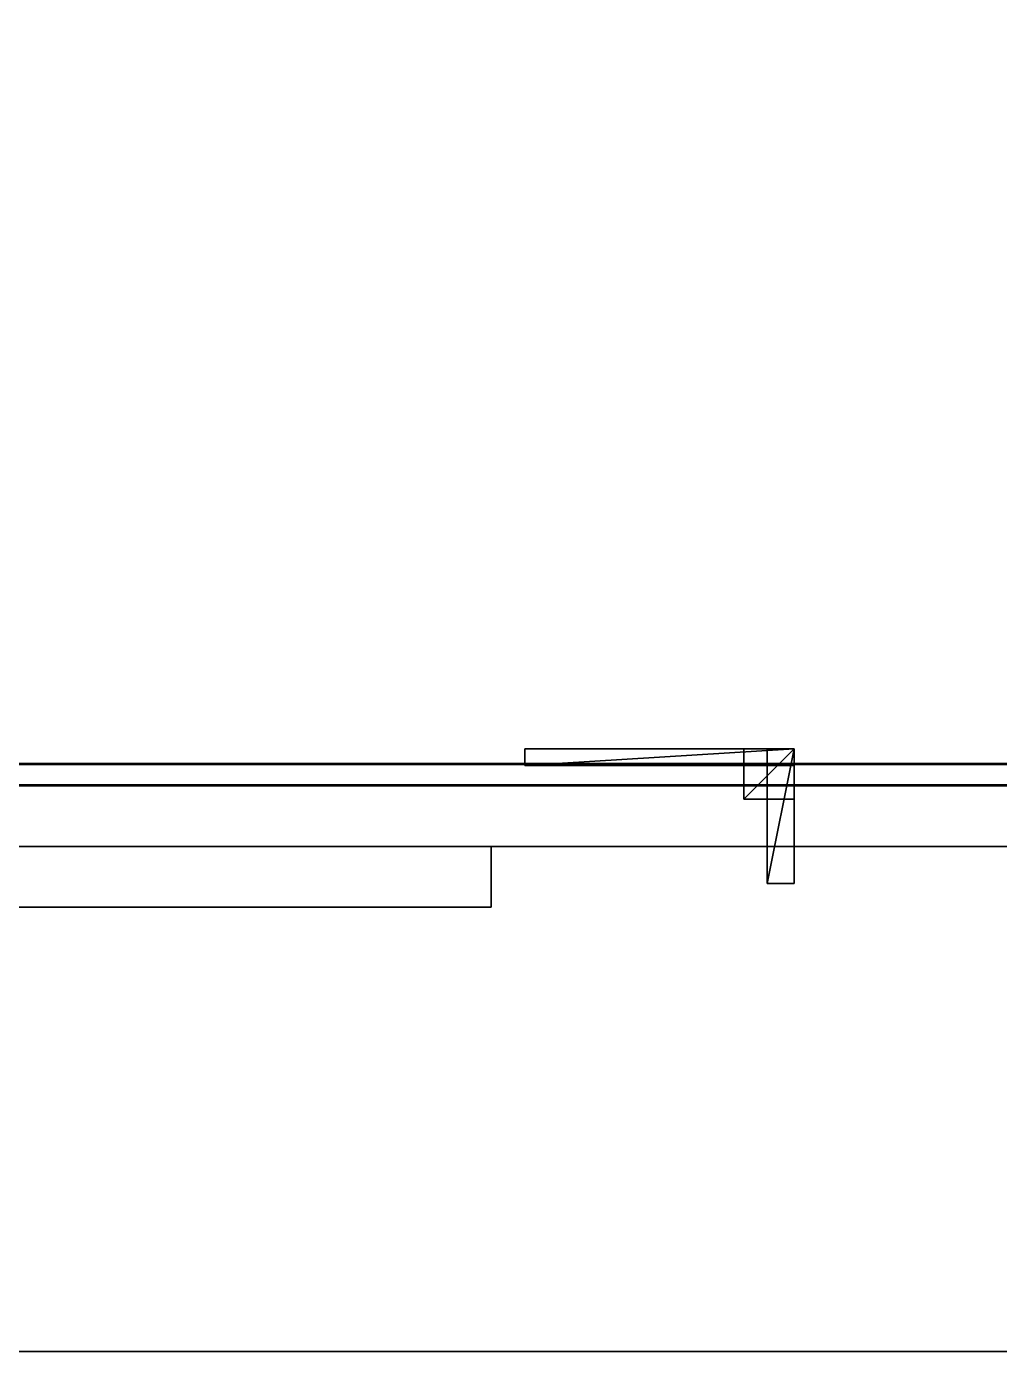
# Model space of a CAD drawing. Extents: x 0 to 4068, y -4475 to 0.
# Drawn here: x 1462 to 1751, y -4475 to -4081.5 of the extents above; entities that cross this region are included whole.
import ezdxf

# ---------------------------------------------------------------- set-up
doc = ezdxf.new("R2010")
doc.units = 0
for name, color, linetype in [('LAYER0', 7, 'CONTINUOUS'), ('LAYER152', 7, 'CONTINUOUS'), ('LAYER153', 7, 'CONTINUOUS'), ('LAYER154', 7, 'CONTINUOUS'), ('LAYER155', 7, 'CONTINUOUS'), ('LAYER166', 2, 'CONTINUOUS'), ('LAYER167', 7, 'CONTINUOUS'), ('LAYER168', 253, 'CONTINUOUS'), ('LAYER169', 253, 'CONTINUOUS'), ('LAYER170', 253, 'CONTINUOUS'), ('LAYER171', 253, 'CONTINUOUS'), ('LAYER172', 253, 'CONTINUOUS'), ('LAYER173', 253, 'CONTINUOUS'), ('LAYER182', 7, 'CONTINUOUS'), ('LAYER309', 7, 'CONTINUOUS'), ('LAYER320', 7, 'CONTINUOUS'), ('LAYER322', 7, 'CONTINUOUS'), ('LAYER323', 2, 'CONTINUOUS'), ('LAYER324', 7, 'CONTINUOUS'), ('LAYER325', 253, 'CONTINUOUS'), ('LAYER326', 253, 'CONTINUOUS'), ('LAYER327', 253, 'CONTINUOUS'), ('LAYER328', 253, 'CONTINUOUS'), ('LAYER329', 253, 'CONTINUOUS'), ('LAYER330', 253, 'CONTINUOUS'), ('LAYER339', 7, 'CONTINUOUS'), ('LAYER354', 45, 'CONTINUOUS'), ('LAYER356', 45, 'CONTINUOUS'), ('LAYER360', 45, 'CONTINUOUS'), ('LAYER4', 7, 'CONTINUOUS'), ('LAYER747', 7, 'CONTINUOUS')]:
    doc.layers.add(name, color=color, linetype=linetype)

msp = doc.modelspace()

# ---------------------------------------------------------------- linework, layer by layer
at = {"layer": 'LAYER0', "invisible_edges": 1}
for points in [[(4068, 0), (0, -4475), (0, 0), (4068, 0)], [(4068, -4475, 5), (0, 0, 5), (0, -4475, 5), (4068, -4475, 5)], [(0, 0, 5), (4068, -4475, 5), (4068, 0, 5), (0, 0, 5)], [(0, -4475), (4068, 0), (4068, -4475), (0, -4475)], [(4068, -4475, 5), (0, -4475), (4068, -4475), (4068, -4475, 5)], [(0, -4475), (4068, -4475, 5), (0, -4475, 5), (0, -4475)]]:
    msp.add_3dface(points, dxfattribs=at)
at = {"layer": 'LAYER152', "invisible_edges": 1}
for points in [[(1197, -4307, 2226), (2103, -4325, 2226), (1197, -4325, 2226), (1197, -4307, 2226)], [(2103, -4325, 2226), (1197, -4307, 2226), (2103, -4307, 2226), (2103, -4325, 2226)], [(2103, -4307, 2346), (1197, -4325, 2346), (2103, -4325, 2346), (2103, -4307, 2346)], [(1197, -4325, 2346), (2103, -4307, 2346), (1197, -4307, 2346), (1197, -4325, 2346)], [(1197, -4307, 2226), (2103, -4307, 2346), (2103, -4307, 2226), (1197, -4307, 2226)], [(2103, -4307, 2346), (1197, -4307, 2226), (1197, -4307, 2346), (2103, -4307, 2346)], [(1197, -4325, 2346), (2103, -4325, 2226), (2103, -4325, 2346), (1197, -4325, 2346)], [(2103, -4325, 2226), (1197, -4325, 2346), (1197, -4325, 2226), (2103, -4325, 2226)]]:
    msp.add_3dface(points, dxfattribs=at)
at = {"layer": 'LAYER153', "invisible_edges": 1}
for points in [[(2103, -4325, 2364), (1197, -3925, 2364), (1197, -4325, 2364), (2103, -4325, 2364)], [(1197, -3925, 2364), (2103, -4325, 2364), (2103, -3925, 2364), (1197, -3925, 2364)], [(2103, -3925, 2346), (1197, -4325, 2346), (1197, -3925, 2346), (2103, -3925, 2346)], [(1197, -4325, 2346), (2103, -3925, 2346), (2103, -4325, 2346), (1197, -4325, 2346)], [(1197, -4325, 2346), (2103, -4325, 2364), (1197, -4325, 2364), (1197, -4325, 2346)], [(2103, -4325, 2364), (1197, -4325, 2346), (2103, -4325, 2346), (2103, -4325, 2364)]]:
    msp.add_3dface(points, dxfattribs=at)
at = {"layer": 'LAYER154', "invisible_edges": 1}
for points in [[(1197, -4325, 1706), (2103, -3925, 1706), (2103, -4325, 1706), (1197, -4325, 1706)], [(2103, -3925, 1706), (1197, -4325, 1706), (1197, -3925, 1706), (2103, -3925, 1706)], [(1197, -3925, 1724), (2103, -4325, 1724), (2103, -3925, 1724), (1197, -3925, 1724)], [(2103, -4325, 1724), (1197, -3925, 1724), (1197, -4325, 1724), (2103, -4325, 1724)], [(2103, -4325, 1724), (1197, -4325, 1706), (2103, -4325, 1706), (2103, -4325, 1724)], [(1197, -4325, 1706), (2103, -4325, 1724), (1197, -4325, 1724), (1197, -4325, 1706)]]:
    msp.add_3dface(points, dxfattribs=at)
at = {"layer": 'LAYER155', "invisible_edges": 1}
for points in [[(2107, -4300.7, 2350), (1193, -4306.7, 2350), (2107, -4306.7, 2350), (2107, -4300.7, 2350)], [(1193, -4306.7, 2350), (2107, -4300.7, 2350), (1193, -4300.7, 2350), (1193, -4306.7, 2350)], [(1193, -4300.7, 1720), (2107, -4306.7, 1720), (1193, -4306.7, 1720), (1193, -4300.7, 1720)], [(2107, -4306.7, 1720), (1193, -4300.7, 1720), (2107, -4300.7, 1720), (2107, -4306.7, 1720)], [(2107, -4300.7, 2350), (1193, -4300.7, 1720), (1193, -4300.7, 2350), (2107, -4300.7, 2350)], [(1193, -4300.7, 1720), (2107, -4300.7, 2350), (2107, -4300.7, 1720), (1193, -4300.7, 1720)], [(2107, -4306.7, 1720), (1193, -4306.7, 2350), (1193, -4306.7, 1720), (2107, -4306.7, 1720)], [(1193, -4306.7, 2350), (2107, -4306.7, 1720), (2107, -4306.7, 2350), (1193, -4306.7, 2350)]]:
    msp.add_3dface(points, dxfattribs=at)
at = {"layer": 'LAYER166'}
for points in [[(1610, -4296, 2300), (1610, -4301, 2300), (1610, -4296, 2323), (1610, -4296, 2300)], [(1610, -4296, 2323), (1610, -4301, 2300), (1610, -4301, 2323), (1610, -4296, 2323)], [(1610, -4296, 2323), (1610, -4301, 2323), (1690, -4296, 2323), (1610, -4296, 2323)], [(1690, -4296, 2323), (1610, -4301, 2323), (1690, -4301, 2323), (1690, -4296, 2323)], [(1610, -4296, 2323), (1690, -4296, 2323), (1610, -4296, 2300), (1610, -4296, 2323)], [(1610, -4296, 2300), (1690, -4296, 2323), (1690, -4296, 2300), (1610, -4296, 2300)], [(1610, -4296, 2300), (1690, -4296, 2300), (1610, -4301, 2300), (1610, -4296, 2300)], [(1610, -4301, 2300), (1690, -4296, 2300), (1690, -4301, 2300), (1610, -4301, 2300)], [(1690, -4296, 2323), (1690, -4301, 2323), (1690, -4296, 2300), (1690, -4296, 2323)], [(1690, -4296, 2300), (1690, -4301, 2323), (1690, -4301, 2300), (1690, -4296, 2300)], [(1610, -4301, 2300), (1690, -4301, 2300), (1610, -4301, 2323), (1610, -4301, 2300)], [(1610, -4301, 2323), (1690, -4301, 2300), (1690, -4301, 2323), (1610, -4301, 2323)]]:
    msp.add_3dface(points, dxfattribs=at)
at = {"layer": 'LAYER167', "invisible_edges": 1}
for points in [[(1690, -4296, 2300), (1610, -4296, 2323), (1690, -4296, 2323), (1690, -4296, 2300)], [(1610, -4296, 2323), (1690, -4296, 2300), (1610, -4296, 2300), (1610, -4296, 2323)], [(1690, -4301, 2323), (1610, -4296, 2323), (1610, -4301, 2323), (1690, -4301, 2323)], [(1610, -4296, 2323), (1690, -4301, 2323), (1690, -4296, 2323), (1610, -4296, 2323)], [(1610, -4301, 2300), (1610, -4296, 2323), (1610, -4296, 2300), (1610, -4301, 2300)], [(1610, -4296, 2323), (1610, -4301, 2300), (1610, -4301, 2323), (1610, -4296, 2323)], [(1690, -4296, 2300), (1610, -4301, 2300), (1610, -4296, 2300), (1690, -4296, 2300)], [(1610, -4301, 2300), (1690, -4296, 2300), (1690, -4301, 2300), (1610, -4301, 2300)], [(1690, -4301, 2323), (1690, -4296, 2300), (1690, -4296, 2323), (1690, -4301, 2323)], [(1690, -4296, 2300), (1690, -4301, 2323), (1690, -4301, 2300), (1690, -4296, 2300)], [(1610, -4301, 2300), (1690, -4301, 2323), (1610, -4301, 2323), (1610, -4301, 2300)], [(1690, -4301, 2323), (1610, -4301, 2300), (1690, -4301, 2300), (1690, -4301, 2323)]]:
    msp.add_3dface(points, dxfattribs=at)
at = {"layer": 'LAYER168'}
for points in [[(1675, -4296, 2308), (1675, -4311, 2308), (1675, -4296, 2323), (1675, -4296, 2308)], [(1675, -4296, 2323), (1675, -4311, 2308), (1675, -4311, 2323), (1675, -4296, 2323)], [(1675, -4296, 2323), (1675, -4311, 2323), (1690, -4296, 2323), (1675, -4296, 2323)], [(1690, -4296, 2323), (1675, -4311, 2323), (1690, -4311, 2323), (1690, -4296, 2323)], [(1675, -4296, 2323), (1690, -4296, 2323), (1675, -4296, 2308), (1675, -4296, 2323)], [(1675, -4296, 2308), (1690, -4296, 2323), (1690, -4296, 2308), (1675, -4296, 2308)], [(1675, -4296, 2308), (1690, -4296, 2308), (1675, -4311, 2308), (1675, -4296, 2308)], [(1675, -4311, 2308), (1690, -4296, 2308), (1690, -4311, 2308), (1675, -4311, 2308)], [(1690, -4296, 2323), (1690, -4311, 2323), (1690, -4296, 2308), (1690, -4296, 2323)], [(1690, -4296, 2308), (1690, -4311, 2323), (1690, -4311, 2308), (1690, -4296, 2308)], [(1675, -4311, 2308), (1690, -4311, 2308), (1675, -4311, 2323), (1675, -4311, 2308)], [(1675, -4311, 2323), (1690, -4311, 2308), (1690, -4311, 2323), (1675, -4311, 2323)]]:
    msp.add_3dface(points, dxfattribs=at)
at = {"layer": 'LAYER169'}
for points in [[(1675, -4296, 2308), (1675, -4311, 2308), (1675, -4296, 2323), (1675, -4296, 2308)], [(1675, -4296, 2323), (1675, -4311, 2308), (1675, -4311, 2323), (1675, -4296, 2323)], [(1675, -4296, 2323), (1675, -4311, 2323), (1690, -4296, 2323), (1675, -4296, 2323)], [(1690, -4296, 2323), (1675, -4311, 2323), (1690, -4311, 2323), (1690, -4296, 2323)], [(1675, -4296, 2323), (1690, -4296, 2323), (1675, -4296, 2308), (1675, -4296, 2323)], [(1675, -4296, 2308), (1690, -4296, 2323), (1690, -4296, 2308), (1675, -4296, 2308)], [(1675, -4296, 2308), (1690, -4296, 2308), (1675, -4311, 2308), (1675, -4296, 2308)], [(1675, -4311, 2308), (1690, -4296, 2308), (1690, -4311, 2308), (1675, -4311, 2308)], [(1690, -4296, 2323), (1690, -4311, 2323), (1690, -4296, 2308), (1690, -4296, 2323)], [(1690, -4296, 2308), (1690, -4311, 2323), (1690, -4311, 2308), (1690, -4296, 2308)], [(1675, -4311, 2308), (1690, -4311, 2308), (1675, -4311, 2323), (1675, -4311, 2308)], [(1675, -4311, 2323), (1690, -4311, 2308), (1690, -4311, 2323), (1675, -4311, 2323)]]:
    msp.add_3dface(points, dxfattribs=at)
at = {"layer": 'LAYER170'}
for points in [[(1675, -4296, 2308), (1675, -4311, 2308), (1675, -4296, 2323), (1675, -4296, 2308)], [(1675, -4296, 2323), (1675, -4311, 2308), (1675, -4311, 2323), (1675, -4296, 2323)], [(1675, -4296, 2323), (1675, -4311, 2323), (1690, -4296, 2323), (1675, -4296, 2323)], [(1690, -4296, 2323), (1675, -4311, 2323), (1690, -4311, 2323), (1690, -4296, 2323)], [(1675, -4296, 2323), (1690, -4296, 2323), (1675, -4296, 2308), (1675, -4296, 2323)], [(1675, -4296, 2308), (1690, -4296, 2323), (1690, -4296, 2308), (1675, -4296, 2308)], [(1675, -4296, 2308), (1690, -4296, 2308), (1675, -4311, 2308), (1675, -4296, 2308)], [(1675, -4311, 2308), (1690, -4296, 2308), (1690, -4311, 2308), (1675, -4311, 2308)], [(1690, -4296, 2323), (1690, -4311, 2323), (1690, -4296, 2308), (1690, -4296, 2323)], [(1690, -4296, 2308), (1690, -4311, 2323), (1690, -4311, 2308), (1690, -4296, 2308)], [(1675, -4311, 2308), (1690, -4311, 2308), (1675, -4311, 2323), (1675, -4311, 2308)], [(1675, -4311, 2323), (1690, -4311, 2308), (1690, -4311, 2323), (1675, -4311, 2323)]]:
    msp.add_3dface(points, dxfattribs=at)
at = {"layer": 'LAYER171'}
for points in [[(1675, -4296, 2308), (1675, -4311, 2308), (1675, -4296, 2323), (1675, -4296, 2308)], [(1675, -4296, 2323), (1675, -4311, 2308), (1675, -4311, 2323), (1675, -4296, 2323)], [(1675, -4296, 2323), (1675, -4311, 2323), (1690, -4296, 2323), (1675, -4296, 2323)], [(1690, -4296, 2323), (1675, -4311, 2323), (1690, -4311, 2323), (1690, -4296, 2323)], [(1675, -4296, 2323), (1690, -4296, 2323), (1675, -4296, 2308), (1675, -4296, 2323)], [(1675, -4296, 2308), (1690, -4296, 2323), (1690, -4296, 2308), (1675, -4296, 2308)], [(1675, -4296, 2308), (1690, -4296, 2308), (1675, -4311, 2308), (1675, -4296, 2308)], [(1675, -4311, 2308), (1690, -4296, 2308), (1690, -4311, 2308), (1675, -4311, 2308)], [(1690, -4296, 2323), (1690, -4311, 2323), (1690, -4296, 2308), (1690, -4296, 2323)], [(1690, -4296, 2308), (1690, -4311, 2323), (1690, -4311, 2308), (1690, -4296, 2308)], [(1675, -4311, 2308), (1690, -4311, 2308), (1675, -4311, 2323), (1675, -4311, 2308)], [(1675, -4311, 2323), (1690, -4311, 2308), (1690, -4311, 2323), (1675, -4311, 2323)]]:
    msp.add_3dface(points, dxfattribs=at)
at = {"layer": 'LAYER172'}
for points in [[(1682, -4296, 2315), (1682, -4336, 2315), (1682, -4296, 2323), (1682, -4296, 2315)], [(1682, -4296, 2323), (1682, -4336, 2315), (1682, -4336, 2323), (1682, -4296, 2323)], [(1682, -4296, 2323), (1682, -4336, 2323), (1690, -4296, 2323), (1682, -4296, 2323)], [(1690, -4296, 2323), (1682, -4336, 2323), (1690, -4336, 2323), (1690, -4296, 2323)], [(1682, -4296, 2323), (1690, -4296, 2323), (1682, -4296, 2315), (1682, -4296, 2323)], [(1682, -4296, 2315), (1690, -4296, 2323), (1690, -4296, 2315), (1682, -4296, 2315)], [(1682, -4296, 2315), (1690, -4296, 2315), (1682, -4336, 2315), (1682, -4296, 2315)], [(1682, -4336, 2315), (1690, -4296, 2315), (1690, -4336, 2315), (1682, -4336, 2315)], [(1690, -4296, 2323), (1690, -4336, 2323), (1690, -4296, 2315), (1690, -4296, 2323)], [(1690, -4296, 2315), (1690, -4336, 2323), (1690, -4336, 2315), (1690, -4296, 2315)], [(1682, -4336, 2315), (1690, -4336, 2315), (1682, -4336, 2323), (1682, -4336, 2315)], [(1682, -4336, 2323), (1690, -4336, 2315), (1690, -4336, 2323), (1682, -4336, 2323)]]:
    msp.add_3dface(points, dxfattribs=at)
at = {"layer": 'LAYER173'}
for points in [[(1610, -4296, 2307), (1610, -4301, 2307), (1610, -4296, 2323), (1610, -4296, 2307)], [(1610, -4296, 2323), (1610, -4301, 2307), (1610, -4301, 2323), (1610, -4296, 2323)], [(1610, -4296, 2323), (1610, -4301, 2323), (1690, -4296, 2323), (1610, -4296, 2323)], [(1690, -4296, 2323), (1610, -4301, 2323), (1690, -4301, 2323), (1690, -4296, 2323)], [(1610, -4296, 2323), (1690, -4296, 2323), (1610, -4296, 2307), (1610, -4296, 2323)], [(1610, -4296, 2307), (1690, -4296, 2323), (1690, -4296, 2307), (1610, -4296, 2307)], [(1610, -4296, 2307), (1690, -4296, 2307), (1610, -4301, 2307), (1610, -4296, 2307)], [(1610, -4301, 2307), (1690, -4296, 2307), (1690, -4301, 2307), (1610, -4301, 2307)], [(1690, -4296, 2323), (1690, -4301, 2323), (1690, -4296, 2307), (1690, -4296, 2323)], [(1690, -4296, 2307), (1690, -4301, 2323), (1690, -4301, 2307), (1690, -4296, 2307)], [(1610, -4301, 2307), (1690, -4301, 2307), (1610, -4301, 2323), (1610, -4301, 2307)], [(1610, -4301, 2323), (1690, -4301, 2307), (1690, -4301, 2323), (1610, -4301, 2323)]]:
    msp.add_3dface(points, dxfattribs=at)
at = {"layer": 'LAYER182', "invisible_edges": 1}
for points in [[(1197, -4300.4, 2026), (2103, -3945, 2026), (2103, -4300.4, 2026), (1197, -4300.4, 2026)], [(2103, -3945, 2026), (1197, -4300.4, 2026), (1197, -3945, 2026), (2103, -3945, 2026)], [(1197, -3945, 2044), (2103, -4300.4, 2044), (2103, -3945, 2044), (1197, -3945, 2044)], [(2103, -4300.4, 2044), (1197, -3945, 2044), (1197, -4300.4, 2044), (2103, -4300.4, 2044)], [(2103, -4300.4, 2044), (1197, -4300.4, 2026), (2103, -4300.4, 2026), (2103, -4300.4, 2044)], [(1197, -4300.4, 2026), (2103, -4300.4, 2044), (1197, -4300.4, 2044), (1197, -4300.4, 2026)]]:
    msp.add_3dface(points, dxfattribs=at)
at = {"layer": 'LAYER309', "invisible_edges": 1}
for points in [[(1197, -4325, 156), (2103, -3925, 156), (2103, -4325, 156), (1197, -4325, 156)], [(2103, -3925, 156), (1197, -4325, 156), (1197, -3925, 156), (2103, -3925, 156)], [(1197, -3925, 174), (2103, -4325, 174), (2103, -3925, 174), (1197, -3925, 174)], [(2103, -4325, 174), (1197, -3925, 174), (1197, -4325, 174), (2103, -4325, 174)], [(2103, -4325, 174), (1197, -4325, 156), (2103, -4325, 156), (2103, -4325, 174)], [(1197, -4325, 156), (2103, -4325, 174), (1197, -4325, 174), (1197, -4325, 156)]]:
    msp.add_3dface(points, dxfattribs=at)
at = {"layer": 'LAYER320', "invisible_edges": 1}
for points in [[(2107, -4300.7, 879.5), (1193, -4306.7, 879.5), (2107, -4306.7, 879.5), (2107, -4300.7, 879.5)], [(1193, -4306.7, 879.5), (2107, -4300.7, 879.5), (1193, -4300.7, 879.5), (1193, -4306.7, 879.5)], [(1193, -4300.7, 170), (2107, -4306.7, 170), (1193, -4306.7, 170), (1193, -4300.7, 170)], [(2107, -4306.7, 170), (1193, -4300.7, 170), (2107, -4300.7, 170), (2107, -4306.7, 170)], [(2107, -4300.7, 879.5), (1193, -4300.7, 170), (1193, -4300.7, 879.5), (2107, -4300.7, 879.5)], [(1193, -4300.7, 170), (2107, -4300.7, 879.5), (2107, -4300.7, 170), (1193, -4300.7, 170)], [(2107, -4306.7, 170), (1193, -4306.7, 879.5), (1193, -4306.7, 170), (2107, -4306.7, 170)], [(1193, -4306.7, 879.5), (2107, -4306.7, 170), (2107, -4306.7, 879.5), (1193, -4306.7, 879.5)]]:
    msp.add_3dface(points, dxfattribs=at)
at = {"layer": 'LAYER322', "invisible_edges": 1}
for points in [[(2103, -4307, 879.5), (1197, -4325, 879.5), (2103, -4325, 879.5), (2103, -4307, 879.5)], [(1197, -4325, 879.5), (2103, -4307, 879.5), (1197, -4307, 879.5), (1197, -4325, 879.5)], [(1197, -4307, 759.5), (2103, -4325, 759.5), (1197, -4325, 759.5), (1197, -4307, 759.5)], [(2103, -4325, 759.5), (1197, -4307, 759.5), (2103, -4307, 759.5), (2103, -4325, 759.5)], [(2103, -4307, 879.5), (1197, -4307, 759.5), (1197, -4307, 879.5), (2103, -4307, 879.5)], [(1197, -4307, 759.5), (2103, -4307, 879.5), (2103, -4307, 759.5), (1197, -4307, 759.5)], [(2103, -4325, 759.5), (1197, -4325, 879.5), (1197, -4325, 759.5), (2103, -4325, 759.5)], [(1197, -4325, 879.5), (2103, -4325, 759.5), (2103, -4325, 879.5), (1197, -4325, 879.5)]]:
    msp.add_3dface(points, dxfattribs=at)
at = {"layer": 'LAYER323'}
for points in [[(1610, -4296, 816), (1610, -4301, 816), (1610, -4296, 839), (1610, -4296, 816)], [(1610, -4296, 839), (1610, -4301, 816), (1610, -4301, 839), (1610, -4296, 839)], [(1610, -4296, 839), (1610, -4301, 839), (1690, -4296, 839), (1610, -4296, 839)], [(1690, -4296, 839), (1610, -4301, 839), (1690, -4301, 839), (1690, -4296, 839)], [(1610, -4296, 839), (1690, -4296, 839), (1610, -4296, 816), (1610, -4296, 839)], [(1610, -4296, 816), (1690, -4296, 839), (1690, -4296, 816), (1610, -4296, 816)], [(1610, -4296, 816), (1690, -4296, 816), (1610, -4301, 816), (1610, -4296, 816)], [(1610, -4301, 816), (1690, -4296, 816), (1690, -4301, 816), (1610, -4301, 816)], [(1690, -4296, 839), (1690, -4301, 839), (1690, -4296, 816), (1690, -4296, 839)], [(1690, -4296, 816), (1690, -4301, 839), (1690, -4301, 816), (1690, -4296, 816)], [(1610, -4301, 816), (1690, -4301, 816), (1610, -4301, 839), (1610, -4301, 816)], [(1610, -4301, 839), (1690, -4301, 816), (1690, -4301, 839), (1610, -4301, 839)]]:
    msp.add_3dface(points, dxfattribs=at)
at = {"layer": 'LAYER324', "invisible_edges": 1}
for points in [[(1690, -4296, 816), (1610, -4296, 839), (1690, -4296, 839), (1690, -4296, 816)], [(1610, -4296, 839), (1690, -4296, 816), (1610, -4296, 816), (1610, -4296, 839)], [(1690, -4301, 839), (1610, -4296, 839), (1610, -4301, 839), (1690, -4301, 839)], [(1610, -4296, 839), (1690, -4301, 839), (1690, -4296, 839), (1610, -4296, 839)], [(1610, -4301, 816), (1610, -4296, 839), (1610, -4296, 816), (1610, -4301, 816)], [(1610, -4296, 839), (1610, -4301, 816), (1610, -4301, 839), (1610, -4296, 839)], [(1690, -4296, 816), (1610, -4301, 816), (1610, -4296, 816), (1690, -4296, 816)], [(1610, -4301, 816), (1690, -4296, 816), (1690, -4301, 816), (1610, -4301, 816)], [(1690, -4301, 839), (1690, -4296, 816), (1690, -4296, 839), (1690, -4301, 839)], [(1690, -4296, 816), (1690, -4301, 839), (1690, -4301, 816), (1690, -4296, 816)], [(1610, -4301, 816), (1690, -4301, 839), (1610, -4301, 839), (1610, -4301, 816)], [(1690, -4301, 839), (1610, -4301, 816), (1690, -4301, 816), (1690, -4301, 839)]]:
    msp.add_3dface(points, dxfattribs=at)
at = {"layer": 'LAYER325'}
for points in [[(1675, -4296, 824), (1675, -4311, 824), (1675, -4296, 839), (1675, -4296, 824)], [(1675, -4296, 839), (1675, -4311, 824), (1675, -4311, 839), (1675, -4296, 839)], [(1675, -4296, 839), (1675, -4311, 839), (1690, -4296, 839), (1675, -4296, 839)], [(1690, -4296, 839), (1675, -4311, 839), (1690, -4311, 839), (1690, -4296, 839)], [(1675, -4296, 839), (1690, -4296, 839), (1675, -4296, 824), (1675, -4296, 839)], [(1675, -4296, 824), (1690, -4296, 839), (1690, -4296, 824), (1675, -4296, 824)], [(1675, -4296, 824), (1690, -4296, 824), (1675, -4311, 824), (1675, -4296, 824)], [(1675, -4311, 824), (1690, -4296, 824), (1690, -4311, 824), (1675, -4311, 824)], [(1690, -4296, 839), (1690, -4311, 839), (1690, -4296, 824), (1690, -4296, 839)], [(1690, -4296, 824), (1690, -4311, 839), (1690, -4311, 824), (1690, -4296, 824)], [(1675, -4311, 824), (1690, -4311, 824), (1675, -4311, 839), (1675, -4311, 824)], [(1675, -4311, 839), (1690, -4311, 824), (1690, -4311, 839), (1675, -4311, 839)]]:
    msp.add_3dface(points, dxfattribs=at)
at = {"layer": 'LAYER326'}
for points in [[(1675, -4296, 824), (1675, -4311, 824), (1675, -4296, 839), (1675, -4296, 824)], [(1675, -4296, 839), (1675, -4311, 824), (1675, -4311, 839), (1675, -4296, 839)], [(1675, -4296, 839), (1675, -4311, 839), (1690, -4296, 839), (1675, -4296, 839)], [(1690, -4296, 839), (1675, -4311, 839), (1690, -4311, 839), (1690, -4296, 839)], [(1675, -4296, 839), (1690, -4296, 839), (1675, -4296, 824), (1675, -4296, 839)], [(1675, -4296, 824), (1690, -4296, 839), (1690, -4296, 824), (1675, -4296, 824)], [(1675, -4296, 824), (1690, -4296, 824), (1675, -4311, 824), (1675, -4296, 824)], [(1675, -4311, 824), (1690, -4296, 824), (1690, -4311, 824), (1675, -4311, 824)], [(1690, -4296, 839), (1690, -4311, 839), (1690, -4296, 824), (1690, -4296, 839)], [(1690, -4296, 824), (1690, -4311, 839), (1690, -4311, 824), (1690, -4296, 824)], [(1675, -4311, 824), (1690, -4311, 824), (1675, -4311, 839), (1675, -4311, 824)], [(1675, -4311, 839), (1690, -4311, 824), (1690, -4311, 839), (1675, -4311, 839)]]:
    msp.add_3dface(points, dxfattribs=at)
at = {"layer": 'LAYER327'}
for points in [[(1675, -4296, 824), (1675, -4311, 824), (1675, -4296, 839), (1675, -4296, 824)], [(1675, -4296, 839), (1675, -4311, 824), (1675, -4311, 839), (1675, -4296, 839)], [(1675, -4296, 839), (1675, -4311, 839), (1690, -4296, 839), (1675, -4296, 839)], [(1690, -4296, 839), (1675, -4311, 839), (1690, -4311, 839), (1690, -4296, 839)], [(1675, -4296, 839), (1690, -4296, 839), (1675, -4296, 824), (1675, -4296, 839)], [(1675, -4296, 824), (1690, -4296, 839), (1690, -4296, 824), (1675, -4296, 824)], [(1675, -4296, 824), (1690, -4296, 824), (1675, -4311, 824), (1675, -4296, 824)], [(1675, -4311, 824), (1690, -4296, 824), (1690, -4311, 824), (1675, -4311, 824)], [(1690, -4296, 839), (1690, -4311, 839), (1690, -4296, 824), (1690, -4296, 839)], [(1690, -4296, 824), (1690, -4311, 839), (1690, -4311, 824), (1690, -4296, 824)], [(1675, -4311, 824), (1690, -4311, 824), (1675, -4311, 839), (1675, -4311, 824)], [(1675, -4311, 839), (1690, -4311, 824), (1690, -4311, 839), (1675, -4311, 839)]]:
    msp.add_3dface(points, dxfattribs=at)
at = {"layer": 'LAYER328'}
for points in [[(1675, -4296, 824), (1675, -4311, 824), (1675, -4296, 839), (1675, -4296, 824)], [(1675, -4296, 839), (1675, -4311, 824), (1675, -4311, 839), (1675, -4296, 839)], [(1675, -4296, 839), (1675, -4311, 839), (1690, -4296, 839), (1675, -4296, 839)], [(1690, -4296, 839), (1675, -4311, 839), (1690, -4311, 839), (1690, -4296, 839)], [(1675, -4296, 839), (1690, -4296, 839), (1675, -4296, 824), (1675, -4296, 839)], [(1675, -4296, 824), (1690, -4296, 839), (1690, -4296, 824), (1675, -4296, 824)], [(1675, -4296, 824), (1690, -4296, 824), (1675, -4311, 824), (1675, -4296, 824)], [(1675, -4311, 824), (1690, -4296, 824), (1690, -4311, 824), (1675, -4311, 824)], [(1690, -4296, 839), (1690, -4311, 839), (1690, -4296, 824), (1690, -4296, 839)], [(1690, -4296, 824), (1690, -4311, 839), (1690, -4311, 824), (1690, -4296, 824)], [(1675, -4311, 824), (1690, -4311, 824), (1675, -4311, 839), (1675, -4311, 824)], [(1675, -4311, 839), (1690, -4311, 824), (1690, -4311, 839), (1675, -4311, 839)]]:
    msp.add_3dface(points, dxfattribs=at)
at = {"layer": 'LAYER329'}
for points in [[(1682, -4296, 831), (1682, -4336, 831), (1682, -4296, 839), (1682, -4296, 831)], [(1682, -4296, 839), (1682, -4336, 831), (1682, -4336, 839), (1682, -4296, 839)], [(1682, -4296, 839), (1682, -4336, 839), (1690, -4296, 839), (1682, -4296, 839)], [(1690, -4296, 839), (1682, -4336, 839), (1690, -4336, 839), (1690, -4296, 839)], [(1682, -4296, 839), (1690, -4296, 839), (1682, -4296, 831), (1682, -4296, 839)], [(1682, -4296, 831), (1690, -4296, 839), (1690, -4296, 831), (1682, -4296, 831)], [(1682, -4296, 831), (1690, -4296, 831), (1682, -4336, 831), (1682, -4296, 831)], [(1682, -4336, 831), (1690, -4296, 831), (1690, -4336, 831), (1682, -4336, 831)], [(1690, -4296, 839), (1690, -4336, 839), (1690, -4296, 831), (1690, -4296, 839)], [(1690, -4296, 831), (1690, -4336, 839), (1690, -4336, 831), (1690, -4296, 831)], [(1682, -4336, 831), (1690, -4336, 831), (1682, -4336, 839), (1682, -4336, 831)], [(1682, -4336, 839), (1690, -4336, 831), (1690, -4336, 839), (1682, -4336, 839)]]:
    msp.add_3dface(points, dxfattribs=at)
at = {"layer": 'LAYER330'}
for points in [[(1610, -4296, 823), (1610, -4301, 823), (1610, -4296, 839), (1610, -4296, 823)], [(1610, -4296, 839), (1610, -4301, 823), (1610, -4301, 839), (1610, -4296, 839)], [(1610, -4296, 839), (1610, -4301, 839), (1690, -4296, 839), (1610, -4296, 839)], [(1690, -4296, 839), (1610, -4301, 839), (1690, -4301, 839), (1690, -4296, 839)], [(1610, -4296, 839), (1690, -4296, 839), (1610, -4296, 823), (1610, -4296, 839)], [(1610, -4296, 823), (1690, -4296, 839), (1690, -4296, 823), (1610, -4296, 823)], [(1610, -4296, 823), (1690, -4296, 823), (1610, -4301, 823), (1610, -4296, 823)], [(1610, -4301, 823), (1690, -4296, 823), (1690, -4301, 823), (1610, -4301, 823)], [(1690, -4296, 839), (1690, -4301, 839), (1690, -4296, 823), (1690, -4296, 839)], [(1690, -4296, 823), (1690, -4301, 839), (1690, -4301, 823), (1690, -4296, 823)], [(1610, -4301, 823), (1690, -4301, 823), (1610, -4301, 839), (1610, -4301, 823)], [(1610, -4301, 839), (1690, -4301, 823), (1690, -4301, 839), (1610, -4301, 839)]]:
    msp.add_3dface(points, dxfattribs=at)
at = {"layer": 'LAYER339', "invisible_edges": 1}
for points in [[(1197, -4300.4, 508.5), (2103, -3945, 508.5), (2103, -4300.4, 508.5), (1197, -4300.4, 508.5)], [(2103, -3945, 508.5), (1197, -4300.4, 508.5), (1197, -3945, 508.5), (2103, -3945, 508.5)], [(1197, -3945, 526.5), (2103, -4300.4, 526.5), (2103, -3945, 526.5), (1197, -3945, 526.5)], [(2103, -4300.4, 526.5), (1197, -3945, 526.5), (1197, -4300.4, 526.5), (2103, -4300.4, 526.5)], [(2103, -4300.4, 526.5), (1197, -4300.4, 508.5), (2103, -4300.4, 508.5), (2103, -4300.4, 526.5)], [(1197, -4300.4, 508.5), (2103, -4300.4, 526.5), (1197, -4300.4, 526.5), (1197, -4300.4, 508.5)]]:
    msp.add_3dface(points, dxfattribs=at)
at = {"layer": 'LAYER354', "invisible_edges": 1}
for points in [[(1176, -4325, 880), (3495, -3902, 880), (3495, -4325, 880), (1176, -4325, 880)], [(3495, -3902, 880), (1176, -4325, 880), (1176, -3902, 880), (3495, -3902, 880)], [(1176, -3902, 898), (3495, -4325, 898), (3495, -3902, 898), (1176, -3902, 898)], [(3495, -4325, 898), (1176, -3902, 898), (1176, -4325, 898), (3495, -4325, 898)], [(3495, -4325, 898), (1176, -4325, 880), (3495, -4325, 880), (3495, -4325, 898)], [(1176, -4325, 880), (3495, -4325, 898), (1176, -4325, 898), (1176, -4325, 880)]]:
    msp.add_3dface(points, dxfattribs=at)
at = {"layer": 'LAYER356', "invisible_edges": 1}
for points in [[(1194, -4307, 898), (3495, -4325, 898), (1194, -4325, 898), (1194, -4307, 898)], [(3495, -4325, 898), (1194, -4307, 898), (3495, -4307, 898), (3495, -4325, 898)], [(3495, -4307, 1687), (1194, -4325, 1687), (3495, -4325, 1687), (3495, -4307, 1687)], [(1194, -4325, 1687), (3495, -4307, 1687), (1194, -4307, 1687), (1194, -4325, 1687)], [(1194, -4307, 898), (3495, -4307, 1687), (3495, -4307, 898), (1194, -4307, 898)], [(3495, -4307, 1687), (1194, -4307, 898), (1194, -4307, 1687), (3495, -4307, 1687)], [(1194, -4325, 1687), (3495, -4325, 898), (3495, -4325, 1687), (1194, -4325, 1687)], [(3495, -4325, 898), (1194, -4325, 1687), (1194, -4325, 898), (3495, -4325, 898)]]:
    msp.add_3dface(points, dxfattribs=at)
at = {"layer": 'LAYER360', "invisible_edges": 1}
for points in [[(1176, -3902, 1705), (3495, -4325, 1705), (3495, -3902, 1705), (1176, -3902, 1705)], [(3495, -4325, 1705), (1176, -3902, 1705), (1176, -4325, 1705), (3495, -4325, 1705)], [(1176, -4325, 1687), (3495, -3902, 1687), (3495, -4325, 1687), (1176, -4325, 1687)], [(3495, -3902, 1687), (1176, -4325, 1687), (1176, -3902, 1687), (3495, -3902, 1687)], [(1176, -4325, 1687), (3495, -4325, 1705), (1176, -4325, 1705), (1176, -4325, 1687)], [(3495, -4325, 1705), (1176, -4325, 1687), (3495, -4325, 1687), (3495, -4325, 1705)]]:
    msp.add_3dface(points, dxfattribs=at)
at = {"layer": 'LAYER4'}
for points, invisible_edges in [([(180, -4325, 5), (4068, -4475, 5), (30, -4475, 5), (180, -4325, 5)], 1), ([(4068, -4475, 2415), (180, -4325, 2415), (30, -4475, 2415), (4068, -4475, 2415)], 1), ([(4068, -4475, 5), (180, -4325, 5), (3918, -4325, 5), (4068, -4475, 5)], 1), ([(3918, -4325, 2415), (3345.5, -4325, 1847.5), (180, -4325, 2415), (3918, -4325, 2415)], 3), ([(3285.5, -4325, 1847.5), (180, -4325, 2415), (3345.5, -4325, 1847.5), (3285.5, -4325, 1847.5)], 3), ([(3285.5, -4325, 1767.5), (180, -4325, 2415), (3285.5, -4325, 1847.5), (3285.5, -4325, 1767.5)], 3), ([(1801.5, -4325, 1220.5), (180, -4325, 2415), (3285.5, -4325, 1767.5), (1801.5, -4325, 1220.5)], 7), ([(1741.5, -4325, 1220.5), (180, -4325, 2415), (1801.5, -4325, 1220.5), (1741.5, -4325, 1220.5)], 3), ([(864.5, -4325, 1209.5), (180, -4325, 2415), (1741.5, -4325, 1220.5), (864.5, -4325, 1209.5)], 7), ([(180, -4325, 5), (804.5, -4325, 1129.5), (3918, -4325, 5), (180, -4325, 5)], 3), ([(180, -4325, 2415), (4068, -4475, 2415), (3918, -4325, 2415), (180, -4325, 2415)], 1), ([(864.5, -4325, 1129.5), (3918, -4325, 5), (804.5, -4325, 1129.5), (864.5, -4325, 1129.5)], 3), ([(1741.5, -4325, 1140.5), (864.5, -4325, 1209.5), (1741.5, -4325, 1220.5), (1741.5, -4325, 1140.5)], 3), ([(1741.5, -4325, 1140.5), (864.5, -4325, 1129.5), (864.5, -4325, 1209.5), (1741.5, -4325, 1140.5)], 5), ([(864.5, -4325, 1129.5), (1741.5, -4325, 1140.5), (3285.5, -4325, 1137.5), (864.5, -4325, 1129.5)], 7), ([(3345.5, -4325, 1137.5), (864.5, -4325, 1129.5), (3285.5, -4325, 1137.5), (3345.5, -4325, 1137.5)], 3), ([(3345.5, -4325, 1137.5), (3918, -4325, 5), (864.5, -4325, 1129.5), (3345.5, -4325, 1137.5)], 7), ([(1801.5, -4325, 1140.5), (3285.5, -4325, 1137.5), (1741.5, -4325, 1140.5), (1801.5, -4325, 1140.5)], 3), ([(4068, -4475, 2415), (30, -4475, 5), (4068, -4475, 5), (4068, -4475, 2415)], 1), ([(30, -4475, 5), (4068, -4475, 2415), (30, -4475, 2415), (30, -4475, 5)], 1)]:
    msp.add_3dface(points, dxfattribs=dict(at, invisible_edges=invisible_edges))
at = {"layer": 'LAYER747', "invisible_edges": 1}
for points in [[(1600, -4325, 65), (0, -4325, 5), (0, -4325, 65), (1600, -4325, 65)], [(0, -4325, 5), (1600, -4325, 65), (1600, -4325, 5), (0, -4325, 5)], [(1600, -4343, 5), (0, -4325, 5), (1600, -4325, 5), (1600, -4343, 5)], [(0, -4325, 5), (1600, -4343, 5), (0, -4343, 5), (0, -4325, 5)], [(0, -4343, 65), (1600, -4325, 65), (0, -4325, 65), (0, -4343, 65)], [(1600, -4325, 65), (0, -4343, 65), (1600, -4343, 65), (1600, -4325, 65)], [(1600, -4325, 65), (1600, -4343, 5), (1600, -4325, 5), (1600, -4325, 65)], [(1600, -4343, 5), (1600, -4325, 65), (1600, -4343, 65), (1600, -4343, 5)], [(1600, -4343, 5), (0, -4343, 65), (0, -4343, 5), (1600, -4343, 5)], [(0, -4343, 65), (1600, -4343, 5), (1600, -4343, 65), (0, -4343, 65)]]:
    msp.add_3dface(points, dxfattribs=at)

doc.saveas('drawing.dxf')
